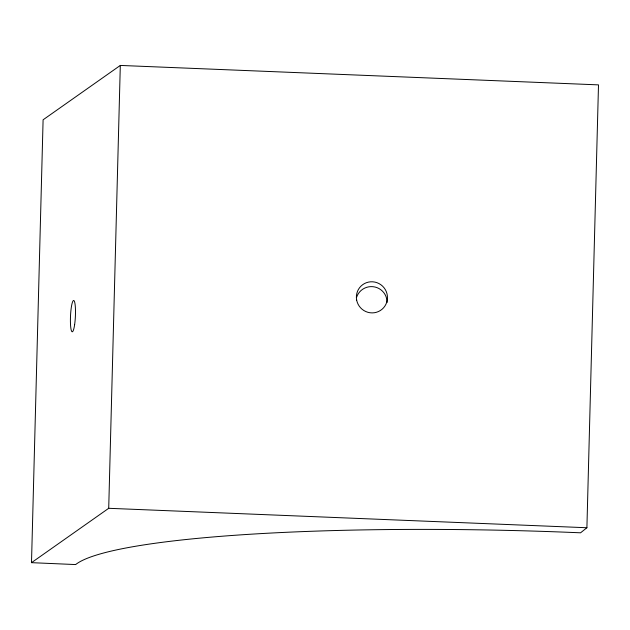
<?xml version="1.0" encoding="UTF-8"?>
<svg xmlns="http://www.w3.org/2000/svg" width="630" height="630" viewBox="0 0 630 630"><rect width="100%" height="100%" fill="white"/><g stroke="black" fill="none" stroke-linecap="round" stroke-linejoin="round"><path stroke-width="0.94" d="M31.5 562.669L43.1 119.802L120.306 65.433L598.5 84.877L586.9 527.743L580.561 532.807A446.158 52.825 1.5 0 0 75.647 564.567L31.5 562.669L108.714 508.3L586.9 527.743M108.714 508.3L120.306 65.433M356.541 297.447A15.616 15.506 5.7 0 1 387.048 302.55M74.655 324.442A15.663 2.441 -87.4 0 0 73.726 300.494A15.663 2.441 -87.4 0 0 70.466 323.474A15.663 2.441 -87.4 0 0 74.655 324.442M356.651 300.037A15.663 15.443 47.4 0 0 382.079 309.251A15.663 15.443 47.4 0 0 377.023 282.705A15.663 15.443 47.4 0 0 356.651 300.037"/></g></svg>
